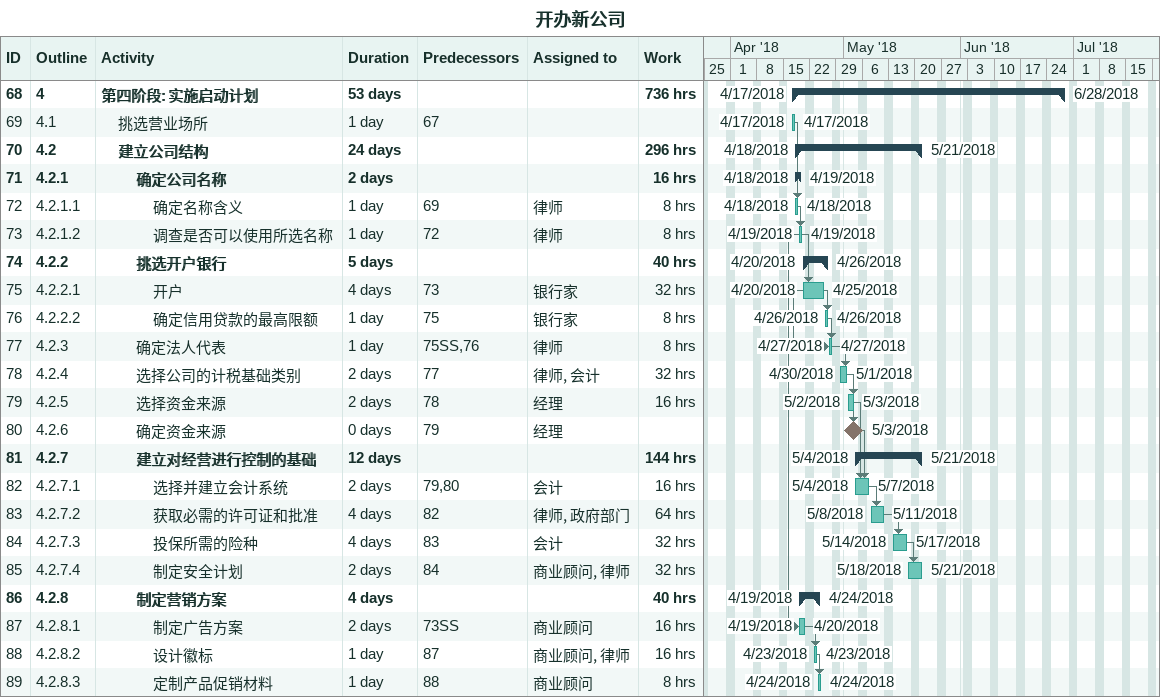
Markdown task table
开办新公司

| ID | WBS | Task | Duration | Start | Finish | Predecessors | Resources | Work (h) |
|---|---|---|---|---|---|---|---|---|
| 68 | 4 | **第四阶段: 实施启动计划** | 53d | 2018-04-17 | 2018-06-28 |  |  | 736 |
| 69 | 4.1 | 挑选营业场所 | 1d | 2018-04-17 | 2018-04-17 | 67 |  |  |
| 70 | 4.2 | **建立公司结构** | 24d | 2018-04-18 | 2018-05-21 |  |  | 296 |
| 71 | 4.2.1 | **确定公司名称** | 2d | 2018-04-18 | 2018-04-19 |  |  | 16 |
| 72 | 4.2.1.1 | 确定名称含义 | 1d | 2018-04-18 | 2018-04-18 | 69 | 律师 | 8 |
| 73 | 4.2.1.2 | 调查是否可以使用所选名称 | 1d | 2018-04-19 | 2018-04-19 | 72 | 律师 | 8 |
| 74 | 4.2.2 | **挑选开户银行** | 5d | 2018-04-20 | 2018-04-26 |  |  | 40 |
| 75 | 4.2.2.1 | 开户 | 4d | 2018-04-20 | 2018-04-25 | 73 | 银行家 | 32 |
| 76 | 4.2.2.2 | 确定信用贷款的最高限额 | 1d | 2018-04-26 | 2018-04-26 | 75 | 银行家 | 8 |
| 77 | 4.2.3 | 确定法人代表 | 1d | 2018-04-27 | 2018-04-27 | 75SS, 76 | 律师 | 8 |
| 78 | 4.2.4 | 选择公司的计税基础类别 | 2d | 2018-04-30 | 2018-05-01 | 77 | 律师, 会计 | 32 |
| 79 | 4.2.5 | 选择资金来源 | 2d | 2018-05-02 | 2018-05-03 | 78 | 经理 | 16 |
| 80 | 4.2.6 | 确定资金来源 | 0d | 2018-05-03 | 2018-05-03 | 79 | 经理 |  |
| 81 | 4.2.7 | **建立对经营进行控制的基础** | 12d | 2018-05-04 | 2018-05-21 |  |  | 144 |
| 82 | 4.2.7.1 | 选择并建立会计系统 | 2d | 2018-05-04 | 2018-05-07 | 79, 80 | 会计 | 16 |
| 83 | 4.2.7.2 | 获取必需的许可证和批准 | 4d | 2018-05-08 | 2018-05-11 | 82 | 律师, 政府部门 | 64 |
| 84 | 4.2.7.3 | 投保所需的险种 | 4d | 2018-05-14 | 2018-05-17 | 83 | 会计 | 32 |
| 85 | 4.2.7.4 | 制定安全计划 | 2d | 2018-05-18 | 2018-05-21 | 84 | 商业顾问, 律师 | 32 |
| 86 | 4.2.8 | **制定营销方案** | 4d | 2018-04-19 | 2018-04-24 |  |  | 40 |
| 87 | 4.2.8.1 | 制定广告方案 | 2d | 2018-04-19 | 2018-04-20 | 73SS | 商业顾问 | 16 |
| 88 | 4.2.8.2 | 设计徽标 | 1d | 2018-04-23 | 2018-04-23 | 87 | 商业顾问, 律师 | 16 |
| 89 | 4.2.8.3 | 定制产品促销材料 | 1d | 2018-04-24 | 2018-04-24 | 88 | 商业顾问 | 8 |
